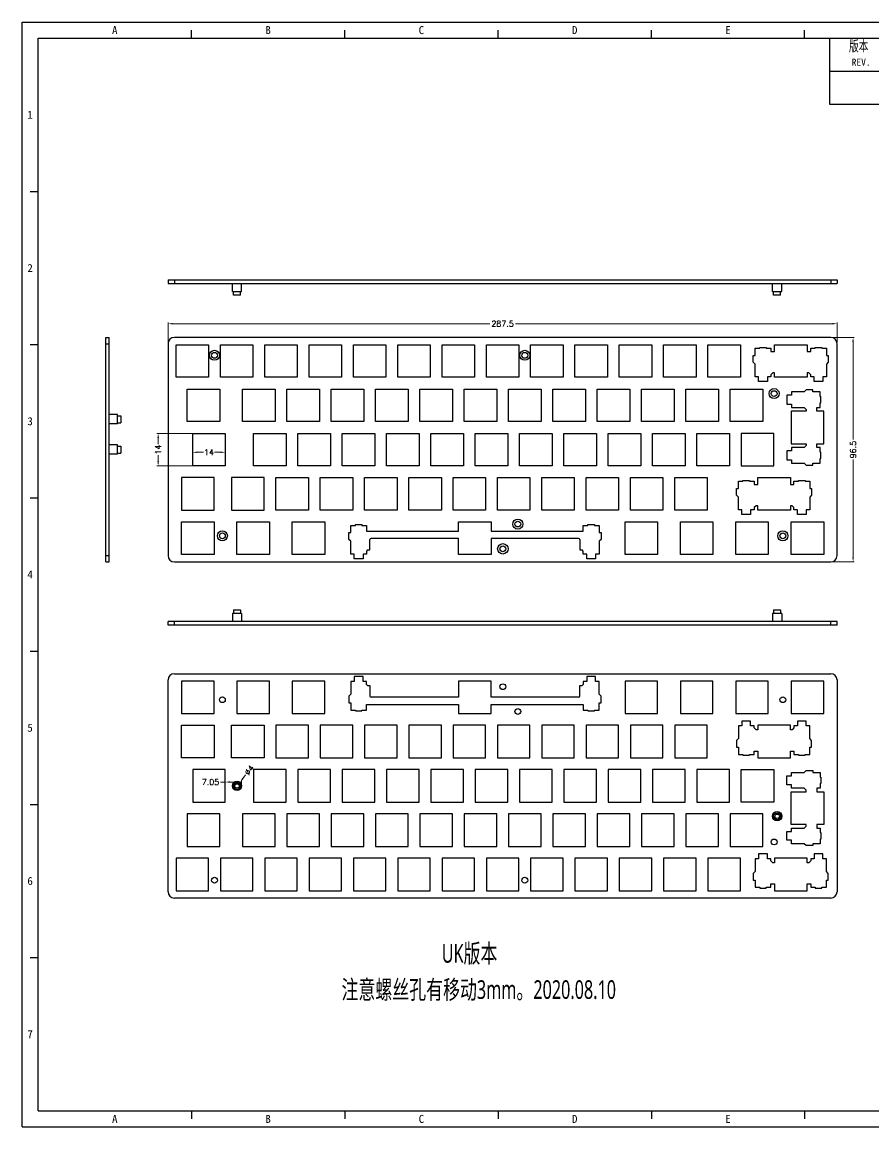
# Model space of a CAD drawing. Header units: millimetres. Extents: x 2161 to 4636, y 409 to 983.
# Drawn here: x 3058 to 3424.1, y 508 to 983 of the extents above; entities that cross this region are included whole.
import ezdxf
from ezdxf.enums import TextEntityAlignment as Align

# ---------------------------------------------------------------- set-up
doc = ezdxf.new("R2010")
doc.units = ezdxf.units.MM
doc.header["$LTSCALE"] = 30.734
doc.header["$PDSIZE"] = 0.1
doc.layers.get('0').update_dxf_attribs({"linetype": 'CONTINUOUS'})
doc.layers.get('Defpoints').update_dxf_attribs({"linetype": 'CONTINUOUS'})
doc.layers.add('BORDER', color=5, linetype='CONTINUOUS')
doc.layers.add('dim', color=82, linetype='CONTINUOUS', lineweight=9)
doc.styles.add('BORDER', font='')
doc.styles.add('ROMANC', font='romanc.shx', dxfattribs={"bigfont": 'gbcbig.shx'})
doc.styles.get("Standard").update_dxf_attribs({"font": 'txt', "width": 0.667})
doc.styles.get('BORDER').set_extended_font_data('SimSun')
doc.dimstyles.new('YanXiu', dxfattribs={"dimtxt": 2.5, "dimasz": 2.2, "dimexe": 0.66, "dimexo": 0.66, "dimgap": 0.66, "dimtad": 0, "dimdsep": 46, "dimtxsty": 'ROMANC', "dimcen": 0, "dimclrd": 256, "dimclre": 131, "dimclrt": 42, "dimazin": 2, "dimtfac": 1, "dimtofl": 0, "dimtmove": 0, "dimatfit": 3, "dimfxl": 0, "dimlwd": 5, "dimlwe": 5, "dimarcsym": 0})

# ---------------------------------------------------------------- blocks, each defined once
blk = doc.blocks.new('IF2新图框')
at = {"color": 253}
for p, q in [((-325.64, 468.15), (-325.64, 439.73)), ((-325.64, 453.91), (-6.88, 453.91)), ((-325.64, 439.73), (-6.88, 439.73))]:
    blk.add_line(p, q, dxfattribs=at)
at = {"layer": 'BORDER', "color": 0, "linetype": 'Continuous'}
for p, q in [((-672.69, 0), (-672.69, 475.03)), ((-672.69, 475.03), (0, 475.03)), ((-599.91, 468.15), (-599.91, 471.59)), ((-534.02, 468.15), (-534.02, 471.59)), ((-468.13, 468.15), (-468.13, 471.59)), ((-402.24, 468.15), (-402.24, 471.59)), ((-336.34, 468.15), (-336.34, 471.59)), ((-665.81, 6.88), (-665.81, 468.15)), ((-665.81, 468.15), (-6.88, 468.15)), ((-669.25, 402.26), (-665.81, 402.26)), ((-669.25, 336.37), (-665.81, 336.37)), ((-669.25, 270.47), (-665.81, 270.47)), ((-669.25, 204.58), (-665.81, 204.58)), ((-669.25, 138.69), (-665.81, 138.69)), ((-669.25, 72.8), (-665.81, 72.8)), ((-665.81, 6.88), (-6.88, 6.88)), ((-599.91, 6.88), (-599.91, 3.44)), ((-534.02, 6.88), (-534.02, 3.44)), ((-468.13, 6.88), (-468.13, 3.44)), ((-402.24, 6.88), (-402.24, 3.44)), ((-336.34, 6.88), (-336.34, 3.44)), ((-672.69, 0), (0, 0))]:
    blk.add_line(p, q, dxfattribs=at)
at = {"color": 0, "linetype": 'Continuous'}
blk.add_text('REV.', height=2.988, dxfattribs=at).set_placement((-316.13, 456.32))
at = {"color": 141, "insert": (-317.28, 467.05), "char_height": 4.5821, "width": 80.2112, "attachment_point": 1}
blk.add_mtext('{\\fSimSun|b0|i0|c134|p54;版本}', dxfattribs=at)
at = {"layer": 'BORDER', "color": 0, "style": 'BORDER'}
for s, p in [('A', (-632.86, 471.59)), ('B', (-566.97, 471.59)), ('C', (-501.08, 471.59)), ('D', (-435.18, 471.59)), ('E', (-369.29, 471.59)), ('1', (-669.25, 435.2)), ('2', (-669.25, 369.31)), ('3', (-669.25, 303.42)), ('4', (-669.25, 237.53)), ('5', (-669.25, 171.63)), ('6', (-669.25, 105.74)), ('7', (-669.25, 39.85)), ('A', (-632.86, 3.44)), ('B', (-566.97, 3.44)), ('C', (-501.08, 3.44)), ('D', (-435.18, 3.44)), ('E', (-369.29, 3.44))]:
    blk.add_text(s, height=3.44, dxfattribs=at).set_placement(p, align=Align.MIDDLE_CENTER)
blk = doc.blocks.new('*D5')
at = {"layer": 'Defpoints', "color": 0, "transparency": 16777216}
for p in [(3408.22, 853.34), (3120.72, 844.76), (3408.22, 844.76)]:
    blk.add_point(p, dxfattribs=at)
at = {"layer": 'dim', "color": 131, "lineweight": 5, "transparency": 16777216}
for p, q in [((3120.72, 845.26), (3120.72, 853.84)), ((3408.22, 845.26), (3408.22, 853.84))]:
    blk.add_line(p, q, dxfattribs=at)
at = {"layer": 'dim', "lineweight": 5, "transparency": 16777216}
for p, q in [((3122.72, 853.34), (3258.97, 853.34)), ((3406.22, 853.34), (3269.97, 853.34))]:
    blk.add_line(p, q, dxfattribs=at)
at = {"layer": 'dim', "transparency": 16777216}
for points in [[(3122.72, 853.67), (3122.72, 853.01), (3120.72, 853.34)], [(3406.22, 853.67), (3406.22, 853.01), (3408.22, 853.34)]]:
    blk.add_solid(points, dxfattribs=at)
at = {"layer": 'dim', "color": 42, "transparency": 16777216, "insert": (3264.47, 853.34), "char_height": 2.5, "attachment_point": 5, "style": 'ROMANC'}
blk.add_mtext('287.5', dxfattribs=at)
blk = doc.blocks.new('*D6')
at = {"layer": 'Defpoints', "color": 0, "transparency": 16777216}
for p in [(3405.52, 847.46), (3405.52, 750.96), (3415.12, 750.96)]:
    blk.add_point(p, dxfattribs=at)
at = {"layer": 'dim', "color": 131, "lineweight": 5, "transparency": 16777216}
for p, q in [((3406.02, 847.46), (3415.62, 847.46)), ((3406.02, 750.96), (3415.62, 750.96))]:
    blk.add_line(p, q, dxfattribs=at)
at = {"layer": 'dim', "lineweight": 5, "transparency": 16777216}
for p, q in [((3415.12, 845.46), (3415.12, 803.52)), ((3415.12, 752.96), (3415.12, 794.9))]:
    blk.add_line(p, q, dxfattribs=at)
at = {"layer": 'dim', "transparency": 16777216}
for points in [[(3414.78, 845.46), (3415.45, 845.46), (3415.12, 847.46)], [(3414.78, 752.96), (3415.45, 752.96), (3415.12, 750.96)]]:
    blk.add_solid(points, dxfattribs=at)
at = {"layer": 'dim', "color": 42, "transparency": 16777216, "insert": (3415.12, 799.21), "char_height": 2.5, "attachment_point": 5, "rotation": 90, "style": 'ROMANC'}
blk.add_mtext('96.5', dxfattribs=at)
blk = doc.blocks.new('*D9')
at = {"layer": 'Defpoints', "color": 0}
for p in [(3131.28, 802.38), (3145.28, 802.38), (3145.28, 798.08)]:
    blk.add_point(p, dxfattribs=at)
at = {"layer": 'dim', "color": 131, "lineweight": 5}
for p, q in [((3131.28, 801.88), (3131.28, 797.58)), ((3145.28, 801.88), (3145.28, 797.58))]:
    blk.add_line(p, q, dxfattribs=at)
at = {"layer": 'dim', "lineweight": 5}
for p, q in [((3133.28, 798.08), (3135.88, 798.08)), ((3143.28, 798.08), (3140.69, 798.08))]:
    blk.add_line(p, q, dxfattribs=at)
at = {"layer": 'dim'}
for points in [[(3133.28, 798.41), (3133.28, 797.75), (3131.28, 798.08)], [(3143.28, 798.41), (3143.28, 797.75), (3145.28, 798.08)]]:
    blk.add_solid(points, dxfattribs=at)
at = {"layer": 'dim', "color": 42, "insert": (3138.28, 798.08), "char_height": 2.5, "attachment_point": 5, "style": 'ROMANC'}
blk.add_mtext('14', dxfattribs=at)
blk = doc.blocks.new('*D10')
at = {"layer": 'Defpoints', "color": 0}
for p in [(3139.21, 806.21), (3116.44, 792.21), (3139.21, 792.21)]:
    blk.add_point(p, dxfattribs=at)
at = {"layer": 'dim', "color": 131, "lineweight": 5}
for p, q in [((3138.71, 806.21), (3115.94, 806.21)), ((3138.71, 792.21), (3115.94, 792.21))]:
    blk.add_line(p, q, dxfattribs=at)
at = {"layer": 'dim', "lineweight": 5}
for p, q in [((3116.44, 804.21), (3116.44, 801.61)), ((3116.44, 794.21), (3116.44, 796.8))]:
    blk.add_line(p, q, dxfattribs=at)
at = {"layer": 'dim'}
for points in [[(3116.11, 804.21), (3116.78, 804.21), (3116.44, 806.21)], [(3116.11, 794.21), (3116.78, 794.21), (3116.44, 792.21)]]:
    blk.add_solid(points, dxfattribs=at)
at = {"layer": 'dim', "color": 42, "insert": (3116.44, 799.21), "char_height": 2.5, "attachment_point": 5, "rotation": 90, "style": 'ROMANC'}
blk.add_mtext('14', dxfattribs=at)
blk = doc.blocks.new('*D11')
at = {"layer": 'Defpoints', "color": 0}
for p in [(3151.57, 656.2), (3149.1, 653.05)]:
    blk.add_point(p, dxfattribs=at)
at = {"layer": 'dim', "lineweight": 5}
blk.add_line((3154.04, 659.34), (3152.8, 657.77), dxfattribs=at)
at = {"layer": 'dim'}
blk.add_solid([(3152.54, 657.97), (3153.07, 657.56), (3151.57, 656.2)], dxfattribs=at)
at = {"layer": 'dim', "color": 42, "insert": (3155.63, 661.37), "char_height": 2.5, "attachment_point": 5, "rotation": 51.8592, "style": 'ROMANC'}
blk.add_mtext('∅4', dxfattribs=at)
blk = doc.blocks.new('*D12')
at = {"layer": 'Defpoints', "color": 0}
for p in [(3145.28, 656.27), (3145.28, 654.02), (3152.33, 654.62)]:
    blk.add_point(p, dxfattribs=at)
at = {"layer": 'dim', "lineweight": 5}
for p, q in [((3145.28, 656.27), (3143.28, 656.27)), ((3150.33, 656.27), (3147.28, 656.27))]:
    blk.add_line(p, q, dxfattribs=at)
at = {"layer": 'dim', "color": 131, "lineweight": 5}
for p, q in [((3145.28, 654.52), (3145.28, 656.77)), ((3152.33, 655.12), (3152.33, 656.77))]:
    blk.add_line(p, q, dxfattribs=at)
at = {"layer": 'dim'}
for points in [[(3147.28, 656.6), (3147.28, 655.94), (3145.28, 656.27)], [(3150.33, 656.6), (3150.33, 655.94), (3152.33, 656.27)]]:
    blk.add_solid(points, dxfattribs=at)
at = {"layer": 'dim', "color": 42, "insert": (3138.97, 656.27), "char_height": 2.5, "attachment_point": 5, "style": 'ROMANC'}
blk.add_mtext('7.05', dxfattribs=at)

msp = doc.modelspace()

# ---------------------------------------------------------------- linework, layer by layer
at = {"color": 7, "linetype": 'Continuous'}
for p, q in [((3120.718, 872.152), (3120.718, 870.652)), ((3120.718, 872.152), (3408.218, 872.152)), ((3120.718, 870.652), (3408.218, 870.652)), ((3123.418, 872.152), (3123.418, 870.652)), ((3148.333, 867.152), (3148.333, 870.652)), ((3152.333, 867.152), (3152.333, 870.652)), ((3380.483, 867.152), (3380.483, 870.652)), ((3384.483, 867.152), (3384.483, 870.652)), ((3405.518, 872.152), (3405.518, 870.652)), ((3408.218, 872.152), (3408.218, 870.652)), ((3148.333, 867.152), (3152.333, 867.152)), ((3148.833, 865.652), (3148.833, 867.152)), ((3151.833, 865.652), (3148.833, 865.652)), ((3151.833, 865.652), (3151.833, 867.152)), ((3380.483, 867.152), (3384.483, 867.152)), ((3380.983, 865.652), (3380.983, 867.152)), ((3383.983, 865.652), (3380.983, 865.652)), ((3383.983, 865.652), (3383.983, 867.152)), ((3093.897, 750.957), (3093.897, 847.457)), ((3093.897, 847.457), (3095.397, 847.457)), ((3095.397, 750.957), (3095.397, 847.457)), ((3405.518, 847.457), (3123.418, 847.457)), ((3093.897, 844.757), (3095.397, 844.757)), ((3120.718, 844.757), (3120.718, 753.657)), ((3124.143, 830.307), (3124.143, 844.307)), ((3124.143, 844.307), (3138.143, 844.307)), ((3138.143, 844.307), (3138.143, 830.307)), ((3143.193, 830.307), (3143.193, 844.307)), ((3143.193, 844.307), (3157.193, 844.307)), ((3157.193, 844.307), (3157.193, 830.307)), ((3162.243, 830.307), (3162.243, 844.307)), ((3162.243, 844.307), (3176.243, 844.307)), ((3176.243, 844.307), (3176.243, 830.307)), ((3181.293, 830.307), (3181.293, 844.307)), ((3181.293, 844.307), (3195.293, 844.307)), ((3195.293, 844.307), (3195.293, 830.307)), ((3200.343, 830.307), (3200.343, 844.307)), ((3200.343, 844.307), (3214.343, 844.307)), ((3214.343, 844.307), (3214.343, 830.307)), ((3219.393, 830.307), (3219.393, 844.307)), ((3219.393, 844.307), (3233.393, 844.307)), ((3233.393, 844.307), (3233.393, 830.307)), ((3238.443, 830.307), (3238.443, 844.307)), ((3238.443, 844.307), (3252.443, 844.307)), ((3252.443, 844.307), (3252.443, 830.307)), ((3257.493, 830.307), (3257.493, 844.307)), ((3257.493, 844.307), (3271.493, 844.307)), ((3271.493, 844.307), (3271.493, 830.307)), ((3276.543, 830.307), (3276.543, 844.307)), ((3276.543, 844.307), (3290.543, 844.307)), ((3290.543, 844.307), (3290.543, 830.307)), ((3295.593, 830.307), (3295.593, 844.307)), ((3295.593, 844.307), (3309.593, 844.307)), ((3309.593, 844.307), (3309.593, 830.307)), ((3314.643, 830.307), (3314.643, 844.307)), ((3314.643, 844.307), (3328.643, 844.307)), ((3328.643, 844.307), (3328.643, 830.307)), ((3333.693, 844.307), (3347.693, 844.307)), ((3333.693, 830.307), (3333.693, 844.307)), ((3347.693, 844.307), (3347.693, 830.307)), ((3352.743, 844.307), (3366.743, 844.307)), ((3352.743, 830.307), (3352.743, 844.307)), ((3366.743, 844.307), (3366.743, 830.307)), ((3372.998, 842.807), (3374.973, 842.807)), ((3372.998, 839.707), (3372.998, 842.807)), ((3377.773, 842.807), (3379.748, 842.807)), ((3379.748, 842.807), (3379.748, 841.357)), ((3379.748, 841.357), (3381.323, 841.357)), ((3381.323, 844.307), (3395.323, 844.307)), ((3381.323, 841.357), (3381.323, 844.307)), ((3395.323, 844.307), (3395.323, 841.357)), ((3395.323, 841.357), (3396.898, 841.357)), ((3396.898, 842.807), (3398.873, 842.807)), ((3396.898, 841.357), (3396.898, 842.807)), ((3401.673, 842.807), (3403.648, 842.807)), ((3403.648, 842.807), (3403.648, 839.707)), ((3408.218, 753.657), (3408.218, 844.757)), ((3372.173, 839.707), (3372.998, 839.707)), ((3372.173, 836.807), (3372.173, 839.707)), ((3372.998, 835.982), (3372.173, 836.807)), ((3403.648, 839.707), (3404.473, 839.707)), ((3404.473, 836.807), (3403.648, 835.982)), ((3404.473, 839.707), (3404.473, 836.807)), ((3372.998, 830.507), (3372.998, 835.982)), ((3380.573, 832.257), (3379.748, 831.432)), ((3379.748, 831.432), (3379.748, 830.507)), ((3381.323, 832.257), (3380.573, 832.257)), ((3381.323, 830.307), (3381.323, 832.257)), ((3396.073, 832.257), (3395.323, 832.257)), ((3395.323, 832.257), (3395.323, 830.307)), ((3396.898, 831.432), (3396.073, 832.257)), ((3396.898, 830.507), (3396.898, 831.432)), ((3403.648, 835.982), (3403.648, 830.507)), ((3138.143, 830.307), (3124.143, 830.307)), ((3157.193, 830.307), (3143.193, 830.307)), ((3176.243, 830.307), (3162.243, 830.307)), ((3195.293, 830.307), (3181.293, 830.307)), ((3214.343, 830.307), (3200.343, 830.307)), ((3233.393, 830.307), (3219.393, 830.307)), ((3252.443, 830.307), (3238.443, 830.307)), ((3271.493, 830.307), (3257.493, 830.307)), ((3290.543, 830.307), (3276.543, 830.307)), ((3309.593, 830.307), (3295.593, 830.307)), ((3328.643, 830.307), (3314.643, 830.307)), ((3347.693, 830.307), (3333.693, 830.307)), ((3366.743, 830.307), (3352.743, 830.307)), ((3374.473, 830.507), (3372.998, 830.507)), ((3374.473, 828.457), (3374.473, 830.507)), ((3378.273, 828.457), (3374.473, 828.457)), ((3379.748, 830.507), (3378.273, 830.507)), ((3378.273, 830.507), (3378.273, 828.457)), ((3395.323, 830.307), (3381.323, 830.307)), ((3398.373, 830.507), (3396.898, 830.507)), ((3398.373, 828.457), (3398.373, 830.507)), ((3402.173, 828.457), (3398.373, 828.457)), ((3403.648, 830.507), (3402.173, 830.507)), ((3402.173, 830.507), (3402.173, 828.457)), ((3128.893, 811.257), (3128.893, 825.257)), ((3128.893, 825.257), (3142.893, 825.257)), ((3142.893, 825.257), (3142.893, 811.257)), ((3152.723, 811.257), (3152.723, 825.257)), ((3152.723, 825.257), (3166.723, 825.257)), ((3166.723, 825.257), (3166.723, 811.257)), ((3171.773, 811.257), (3171.773, 825.257)), ((3171.773, 825.257), (3185.773, 825.257)), ((3185.773, 825.257), (3185.773, 811.257)), ((3190.823, 811.257), (3190.823, 825.257)), ((3190.823, 825.257), (3204.823, 825.257)), ((3204.823, 825.257), (3204.823, 811.257)), ((3209.873, 811.257), (3209.873, 825.257)), ((3209.873, 825.257), (3223.873, 825.257)), ((3223.873, 825.257), (3223.873, 811.257)), ((3228.923, 811.257), (3228.923, 825.257)), ((3228.923, 825.257), (3242.923, 825.257)), ((3242.923, 825.257), (3242.923, 811.257)), ((3247.973, 811.257), (3247.973, 825.257)), ((3247.973, 825.257), (3261.973, 825.257)), ((3261.973, 825.257), (3261.973, 811.257)), ((3267.023, 811.257), (3267.023, 825.257)), ((3267.023, 825.257), (3281.023, 825.257)), ((3281.023, 825.257), (3281.023, 811.257)), ((3286.073, 811.257), (3286.073, 825.257)), ((3286.073, 825.257), (3300.073, 825.257)), ((3300.073, 825.257), (3300.073, 811.257)), ((3305.123, 825.257), (3319.123, 825.257)), ((3305.123, 811.257), (3305.123, 825.257)), ((3319.123, 825.257), (3319.123, 811.257)), ((3324.173, 825.257), (3338.173, 825.257)), ((3324.173, 811.257), (3324.173, 825.257)), ((3338.173, 825.257), (3338.173, 811.257)), ((3343.223, 825.257), (3357.223, 825.257)), ((3343.223, 811.257), (3343.223, 825.257)), ((3357.223, 825.257), (3357.223, 811.257)), ((3362.273, 825.257), (3376.273, 825.257)), ((3362.273, 811.257), (3362.273, 825.257)), ((3376.273, 825.257), (3376.273, 811.257)), ((3388.682, 822.584), (3386.632, 822.584)), ((3386.632, 822.584), (3386.632, 818.784)), ((3394.157, 824.059), (3388.682, 824.059)), ((3388.682, 824.059), (3388.682, 822.584)), ((3394.982, 824.884), (3394.157, 824.059)), ((3397.882, 824.884), (3394.982, 824.884)), ((3397.882, 824.059), (3397.882, 824.884)), ((3400.982, 824.059), (3397.882, 824.059)), ((3400.982, 822.084), (3400.982, 824.059)), ((3386.632, 818.784), (3388.682, 818.784)), ((3388.682, 818.784), (3388.682, 817.309)), ((3388.682, 817.309), (3394.157, 817.309)), ((3394.157, 817.309), (3394.982, 816.484)), ((3399.532, 817.309), (3400.982, 817.309)), ((3399.532, 815.734), (3399.532, 817.309)), ((3400.982, 817.309), (3400.982, 819.284)), ((3098.897, 814.257), (3095.397, 814.257)), ((3098.897, 810.257), (3098.897, 814.256)), ((3098.897, 813.757), (3100.397, 813.757)), ((3100.397, 813.757), (3100.397, 810.757)), ((3394.982, 815.734), (3388.482, 815.734)), ((3388.482, 815.734), (3388.482, 801.734)), ((3394.982, 816.484), (3394.982, 815.734)), ((3402.482, 815.734), (3399.532, 815.734)), ((3402.482, 801.734), (3402.482, 815.734)), ((3098.897, 810.257), (3095.397, 810.257)), ((3098.897, 810.757), (3100.397, 810.757)), ((3142.893, 811.257), (3128.893, 811.257)), ((3166.723, 811.257), (3152.723, 811.257)), ((3185.773, 811.257), (3171.773, 811.257)), ((3204.823, 811.257), (3190.823, 811.257)), ((3223.873, 811.257), (3209.873, 811.257)), ((3242.923, 811.257), (3228.923, 811.257)), ((3261.973, 811.257), (3247.973, 811.257)), ((3281.023, 811.257), (3267.023, 811.257)), ((3300.073, 811.257), (3286.073, 811.257)), ((3319.123, 811.257), (3305.123, 811.257)), ((3338.173, 811.257), (3324.173, 811.257)), ((3357.223, 811.257), (3343.223, 811.257)), ((3376.273, 811.257), (3362.273, 811.257)), ((3131.283, 792.207), (3131.283, 806.207)), ((3131.283, 806.207), (3145.283, 806.207)), ((3145.283, 806.207), (3145.283, 792.207)), ((3157.473, 792.207), (3157.473, 806.207)), ((3157.473, 806.207), (3171.473, 806.207)), ((3171.473, 806.207), (3171.473, 792.207)), ((3176.523, 792.207), (3176.523, 806.207)), ((3176.523, 806.207), (3190.523, 806.207)), ((3190.523, 806.207), (3190.523, 792.207)), ((3195.573, 792.207), (3195.573, 806.207)), ((3195.573, 806.207), (3209.573, 806.207)), ((3209.573, 806.207), (3209.573, 792.207)), ((3214.623, 792.207), (3214.623, 806.207)), ((3214.623, 806.207), (3228.623, 806.207)), ((3228.623, 806.207), (3228.623, 792.207)), ((3233.673, 792.207), (3233.673, 806.207)), ((3233.673, 806.207), (3247.673, 806.207)), ((3247.673, 806.207), (3247.673, 792.207)), ((3252.723, 792.207), (3252.723, 806.207)), ((3252.723, 806.207), (3266.723, 806.207)), ((3266.723, 806.207), (3266.723, 792.207)), ((3271.773, 792.207), (3271.773, 806.207)), ((3271.773, 806.207), (3285.773, 806.207)), ((3285.773, 806.207), (3285.773, 792.207)), ((3290.823, 806.207), (3304.823, 806.207)), ((3290.823, 792.207), (3290.823, 806.207)), ((3304.823, 806.207), (3304.823, 792.207)), ((3309.873, 806.207), (3323.873, 806.207)), ((3309.873, 792.207), (3309.873, 806.207)), ((3323.873, 806.207), (3323.873, 792.207)), ((3328.923, 806.207), (3342.923, 806.207)), ((3328.923, 792.207), (3328.923, 806.207)), ((3342.923, 806.207), (3342.923, 792.207)), ((3347.973, 806.207), (3361.973, 806.207)), ((3347.973, 792.207), (3347.973, 806.207)), ((3361.973, 806.207), (3361.973, 792.207)), ((3381.023, 806.207), (3367.023, 806.207)), ((3367.023, 806.207), (3367.023, 792.207)), ((3381.023, 792.207), (3381.023, 806.207)), ((3098.897, 801.207), (3095.397, 801.207)), ((3098.897, 797.207), (3098.897, 801.206)), ((3098.897, 800.707), (3100.397, 800.707)), ((3100.397, 800.707), (3100.397, 797.707)), ((3388.682, 798.684), (3386.632, 798.684)), ((3386.632, 798.684), (3386.632, 794.884)), ((3388.482, 801.734), (3394.982, 801.734)), ((3394.157, 800.159), (3388.682, 800.159)), ((3388.682, 800.159), (3388.682, 798.684)), ((3394.982, 800.984), (3394.157, 800.159)), ((3394.982, 801.734), (3394.982, 800.984)), ((3399.532, 801.734), (3402.482, 801.734)), ((3399.532, 800.159), (3399.532, 801.734)), ((3400.982, 800.159), (3399.532, 800.159)), ((3400.982, 798.184), (3400.982, 800.159)), ((3098.897, 797.207), (3095.397, 797.207)), ((3098.897, 797.707), (3100.397, 797.707)), ((3386.632, 794.884), (3388.682, 794.884)), ((3388.682, 794.884), (3388.682, 793.409)), ((3388.682, 793.409), (3394.157, 793.409)), ((3394.157, 793.409), (3394.982, 792.584)), ((3397.882, 793.409), (3400.982, 793.409)), ((3397.882, 792.584), (3397.882, 793.409)), ((3400.982, 793.409), (3400.982, 795.384)), ((3145.283, 792.207), (3131.283, 792.207)), ((3171.473, 792.207), (3157.473, 792.207)), ((3190.523, 792.207), (3176.523, 792.207)), ((3209.573, 792.207), (3195.573, 792.207)), ((3228.623, 792.207), (3214.623, 792.207)), ((3247.673, 792.207), (3233.673, 792.207)), ((3266.723, 792.207), (3252.723, 792.207)), ((3285.773, 792.207), (3271.773, 792.207)), ((3304.823, 792.207), (3290.823, 792.207)), ((3323.873, 792.207), (3309.873, 792.207)), ((3342.923, 792.207), (3328.923, 792.207)), ((3361.973, 792.207), (3347.973, 792.207)), ((3367.023, 792.207), (3381.023, 792.207)), ((3394.982, 792.584), (3397.882, 792.584)), ((3126.493, 787.157), (3126.493, 773.157)), ((3140.493, 787.157), (3126.493, 787.157)), ((3140.493, 773.157), (3140.493, 787.157)), ((3147.953, 787.157), (3147.953, 773.157)), ((3161.953, 787.157), (3147.953, 787.157)), ((3161.953, 773.157), (3161.953, 787.157)), ((3167.003, 773.157), (3167.003, 787.157)), ((3167.003, 787.157), (3181.003, 787.157)), ((3181.003, 787.157), (3181.003, 773.157)), ((3186.053, 773.157), (3186.053, 787.157)), ((3186.053, 787.157), (3200.053, 787.157)), ((3200.053, 787.157), (3200.053, 773.157)), ((3205.103, 773.157), (3205.103, 787.157)), ((3205.103, 787.157), (3219.103, 787.157)), ((3219.103, 787.157), (3219.103, 773.157)), ((3224.153, 773.157), (3224.153, 787.157)), ((3224.153, 787.157), (3238.153, 787.157)), ((3238.153, 787.157), (3238.153, 773.157)), ((3243.203, 773.157), (3243.203, 787.157)), ((3243.203, 787.157), (3257.203, 787.157)), ((3257.203, 787.157), (3257.203, 773.157)), ((3262.253, 787.157), (3276.253, 787.157)), ((3262.253, 773.157), (3262.253, 787.157)), ((3276.253, 787.157), (3276.253, 773.157)), ((3281.303, 787.157), (3295.303, 787.157)), ((3281.303, 773.157), (3281.303, 787.157)), ((3295.303, 787.157), (3295.303, 773.157)), ((3300.353, 787.157), (3314.353, 787.157)), ((3300.353, 773.157), (3300.353, 787.157)), ((3314.353, 787.157), (3314.353, 773.157)), ((3319.403, 787.157), (3333.403, 787.157)), ((3319.403, 773.157), (3319.403, 787.157)), ((3333.403, 787.157), (3333.403, 773.157)), ((3338.453, 787.157), (3352.453, 787.157)), ((3338.453, 773.157), (3338.453, 787.157)), ((3352.453, 787.157), (3352.453, 773.157)), ((3365.828, 785.657), (3367.803, 785.657)), ((3365.828, 782.557), (3365.828, 785.657)), ((3370.603, 785.657), (3372.578, 785.657)), ((3372.578, 785.657), (3372.578, 784.207)), ((3372.578, 784.207), (3374.153, 784.207)), ((3374.153, 787.157), (3388.153, 787.157)), ((3374.153, 784.207), (3374.153, 787.157)), ((3388.153, 787.157), (3388.153, 784.207)), ((3388.153, 784.207), (3389.728, 784.207)), ((3389.728, 785.657), (3391.703, 785.657)), ((3389.728, 784.207), (3389.728, 785.657)), ((3394.503, 785.657), (3396.478, 785.657)), ((3396.478, 785.657), (3396.478, 782.557)), ((3365.003, 782.557), (3365.828, 782.557)), ((3365.003, 779.657), (3365.003, 782.557)), ((3365.828, 778.832), (3365.003, 779.657)), ((3396.478, 782.557), (3397.303, 782.557)), ((3397.303, 779.657), (3396.478, 778.832)), ((3397.303, 782.557), (3397.303, 779.657)), ((3365.828, 773.357), (3365.828, 778.832)), ((3373.403, 775.107), (3372.578, 774.282)), ((3374.153, 775.107), (3373.403, 775.107)), ((3374.153, 773.157), (3374.153, 775.107)), ((3388.903, 775.107), (3388.153, 775.107)), ((3388.153, 775.107), (3388.153, 773.157)), ((3389.728, 774.282), (3388.903, 775.107)), ((3396.478, 778.832), (3396.478, 773.357)), ((3126.493, 773.157), (3140.493, 773.157)), ((3147.953, 773.157), (3161.953, 773.157)), ((3181.003, 773.157), (3167.003, 773.157)), ((3200.053, 773.157), (3186.053, 773.157)), ((3219.103, 773.157), (3205.103, 773.157)), ((3238.153, 773.157), (3224.153, 773.157)), ((3257.203, 773.157), (3243.203, 773.157)), ((3276.253, 773.157), (3262.253, 773.157)), ((3295.303, 773.157), (3281.303, 773.157)), ((3314.353, 773.157), (3300.353, 773.157)), ((3333.403, 773.157), (3319.403, 773.157)), ((3352.453, 773.157), (3338.453, 773.157)), ((3367.303, 773.357), (3365.828, 773.357)), ((3367.303, 771.307), (3367.303, 773.357)), ((3371.103, 771.307), (3367.303, 771.307)), ((3372.578, 773.357), (3371.103, 773.357)), ((3371.103, 773.357), (3371.103, 771.307)), ((3372.578, 774.282), (3372.578, 773.357)), ((3388.153, 773.157), (3374.153, 773.157)), ((3389.728, 773.357), (3389.728, 774.282)), ((3391.203, 773.357), (3389.728, 773.357)), ((3391.203, 771.307), (3391.203, 773.357)), ((3395.003, 771.307), (3391.203, 771.307)), ((3396.478, 773.357), (3395.003, 773.357)), ((3395.003, 773.357), (3395.003, 771.307)), ((3126.493, 754.107), (3126.493, 768.107)), ((3126.493, 768.107), (3140.493, 768.107)), ((3140.493, 768.107), (3140.493, 754.107)), ((3150.293, 754.107), (3150.293, 768.107)), ((3150.293, 768.107), (3164.293, 768.107)), ((3164.293, 768.107), (3164.293, 754.107)), ((3174.093, 754.107), (3174.093, 768.107)), ((3174.093, 768.107), (3188.093, 768.107)), ((3188.093, 768.107), (3188.093, 754.107)), ((3199.228, 763.507), (3199.228, 766.657)), ((3199.228, 766.657), (3201.203, 766.657)), ((3204.003, 766.657), (3205.978, 766.657)), ((3205.978, 766.657), (3205.978, 764.157)), ((3245.593, 768.107), (3259.593, 768.107)), ((3245.593, 764.157), (3245.593, 768.107)), ((3259.593, 768.107), (3259.593, 764.157)), ((3299.158, 766.657), (3301.183, 766.657)), ((3299.158, 764.157), (3299.158, 766.657)), ((3303.983, 766.657), (3306.008, 766.657)), ((3306.008, 766.657), (3306.008, 763.507)), ((3317.093, 768.107), (3331.093, 768.107)), ((3317.093, 754.107), (3317.093, 768.107)), ((3331.093, 768.107), (3331.093, 754.107)), ((3340.893, 768.107), (3354.893, 768.107)), ((3340.893, 754.107), (3340.893, 768.107)), ((3354.893, 768.107), (3354.893, 754.107)), ((3364.693, 768.107), (3378.693, 768.107)), ((3364.693, 754.107), (3364.693, 768.107)), ((3378.693, 768.107), (3378.693, 754.107)), ((3388.493, 768.107), (3402.493, 768.107)), ((3388.493, 754.107), (3388.493, 768.107)), ((3402.493, 768.107), (3402.493, 754.107)), ((3198.403, 760.607), (3198.403, 763.507)), ((3198.403, 763.507), (3199.228, 763.507)), ((3199.228, 759.782), (3198.403, 760.607)), ((3205.978, 764.157), (3245.593, 764.157)), ((3207.478, 756.057), (3207.478, 760.557)), ((3245.593, 761.057), (3207.978, 761.057)), ((3245.593, 754.107), (3245.593, 761.057)), ((3259.593, 764.157), (3299.158, 764.157)), ((3297.158, 761.057), (3259.593, 761.057)), ((3259.593, 761.057), (3259.593, 754.107)), ((3297.658, 760.557), (3297.658, 756.057)), ((3306.008, 763.507), (3306.833, 763.507)), ((3306.833, 760.607), (3306.008, 759.782)), ((3306.833, 763.507), (3306.833, 760.607)), ((3199.228, 754.257), (3199.228, 759.782)), ((3206.478, 756.057), (3205.978, 755.557)), ((3205.978, 755.557), (3205.978, 754.257)), ((3206.478, 756.057), (3207.478, 756.057)), ((3297.658, 756.057), (3298.658, 756.057)), ((3299.158, 755.557), (3298.658, 756.057)), ((3299.158, 754.257), (3299.158, 755.557)), ((3306.008, 759.782), (3306.008, 754.257)), ((3093.897, 753.657), (3095.397, 753.657)), ((3093.897, 750.957), (3095.397, 750.957)), ((3123.418, 750.957), (3405.518, 750.957)), ((3140.493, 754.107), (3126.493, 754.107)), ((3164.293, 754.107), (3150.293, 754.107)), ((3188.093, 754.107), (3174.093, 754.107)), ((3200.703, 754.257), (3199.228, 754.257)), ((3200.703, 752.207), (3200.703, 754.257)), ((3204.503, 752.207), (3200.703, 752.207)), ((3204.503, 754.257), (3204.503, 752.207)), ((3205.978, 754.257), (3204.503, 754.257)), ((3259.593, 754.107), (3245.593, 754.107)), ((3300.683, 754.257), (3299.158, 754.257)), ((3300.683, 752.207), (3300.683, 754.257)), ((3304.483, 752.207), (3300.683, 752.207)), ((3306.008, 754.257), (3304.483, 754.257)), ((3304.483, 754.257), (3304.483, 752.207)), ((3331.093, 754.107), (3317.093, 754.107)), ((3354.893, 754.107), (3340.893, 754.107)), ((3378.693, 754.107), (3364.693, 754.107)), ((3402.493, 754.107), (3388.493, 754.107)), ((3148.333, 728.769), (3148.333, 725.269)), ((3152.333, 728.769), (3148.333, 728.769)), ((3148.833, 730.269), (3148.833, 728.769)), ((3148.833, 730.269), (3151.833, 730.269)), ((3151.833, 730.269), (3151.833, 728.769)), ((3152.333, 728.769), (3152.333, 725.269)), ((3384.483, 728.769), (3380.483, 728.769)), ((3380.483, 728.769), (3380.483, 725.269)), ((3380.983, 730.269), (3383.983, 730.269)), ((3380.983, 730.269), (3380.983, 728.769)), ((3383.983, 730.269), (3383.983, 728.769)), ((3384.483, 728.769), (3384.483, 725.269)), ((3120.718, 723.769), (3120.718, 725.269)), ((3408.218, 725.269), (3120.718, 725.269)), ((3408.218, 723.769), (3120.718, 723.769)), ((3123.418, 723.769), (3123.418, 725.269)), ((3405.518, 723.769), (3405.518, 725.269)), ((3408.218, 723.769), (3408.218, 725.269)), ((3120.718, 609.073), (3120.718, 700.173)), ((3123.418, 702.873), (3405.518, 702.873)), ((3126.493, 699.723), (3126.493, 685.723)), ((3140.493, 699.723), (3126.493, 699.723)), ((3140.493, 685.723), (3140.493, 699.723)), ((3150.293, 699.723), (3150.293, 685.723)), ((3164.293, 699.723), (3150.293, 699.723)), ((3164.293, 685.723), (3164.293, 699.723)), ((3174.093, 699.723), (3174.093, 685.723)), ((3188.093, 699.723), (3174.093, 699.723)), ((3188.093, 685.723), (3188.093, 699.723)), ((3199.228, 699.573), (3199.228, 694.048)), ((3200.703, 699.573), (3199.228, 699.573)), ((3200.703, 701.623), (3200.703, 699.573)), ((3204.503, 701.623), (3200.703, 701.623)), ((3204.503, 699.573), (3204.503, 701.623)), ((3205.978, 699.573), (3204.503, 699.573)), ((3205.978, 698.273), (3205.978, 699.573)), ((3259.593, 699.723), (3245.593, 699.723)), ((3245.593, 699.723), (3245.593, 692.773)), ((3259.593, 692.773), (3259.593, 699.723)), ((3299.158, 699.573), (3299.158, 698.273)), ((3300.683, 699.573), (3299.158, 699.573)), ((3300.683, 701.623), (3300.683, 699.573)), ((3304.483, 701.623), (3300.683, 701.623)), ((3304.483, 699.573), (3304.483, 701.623)), ((3306.008, 699.573), (3304.483, 699.573)), ((3306.008, 694.048), (3306.008, 699.573)), ((3331.093, 699.723), (3317.093, 699.723)), ((3317.093, 699.723), (3317.093, 685.723)), ((3331.093, 685.723), (3331.093, 699.723)), ((3354.893, 699.723), (3340.893, 699.723)), ((3340.893, 699.723), (3340.893, 685.723)), ((3354.893, 685.723), (3354.893, 699.723)), ((3378.693, 699.723), (3364.693, 699.723)), ((3364.693, 699.723), (3364.693, 685.723)), ((3378.693, 685.723), (3378.693, 699.723)), ((3402.493, 699.723), (3388.493, 699.723)), ((3388.493, 699.723), (3388.493, 685.723)), ((3402.493, 685.723), (3402.493, 699.723)), ((3408.218, 700.173), (3408.218, 609.073)), ((3199.228, 694.048), (3198.403, 693.223)), ((3206.478, 697.773), (3205.978, 698.273)), ((3206.478, 697.773), (3207.478, 697.773)), ((3207.478, 697.773), (3207.478, 693.273)), ((3297.658, 697.773), (3298.658, 697.773)), ((3297.658, 693.273), (3297.658, 697.773)), ((3299.158, 698.273), (3298.658, 697.773)), ((3306.833, 693.223), (3306.008, 694.048)), ((3198.403, 693.223), (3198.403, 690.323)), ((3198.403, 690.323), (3199.228, 690.323)), ((3199.228, 690.323), (3199.228, 687.173)), ((3205.978, 687.173), (3205.978, 689.673)), ((3205.978, 689.673), (3245.593, 689.673)), ((3245.593, 692.773), (3207.978, 692.773)), ((3245.593, 689.673), (3245.593, 685.723)), ((3297.158, 692.773), (3259.593, 692.773)), ((3259.593, 685.723), (3259.593, 689.673)), ((3259.593, 689.673), (3299.158, 689.673)), ((3299.158, 689.673), (3299.158, 687.173)), ((3306.008, 687.173), (3306.008, 690.323)), ((3306.008, 690.323), (3306.833, 690.323)), ((3306.833, 690.323), (3306.833, 693.223)), ((3126.493, 685.723), (3140.493, 685.723)), ((3150.293, 685.723), (3164.293, 685.723)), ((3174.093, 685.723), (3188.093, 685.723)), ((3199.228, 687.173), (3201.203, 687.173)), ((3204.003, 687.173), (3205.978, 687.173)), ((3245.593, 685.723), (3259.593, 685.723)), ((3299.158, 687.173), (3301.183, 687.173)), ((3303.983, 687.173), (3306.008, 687.173)), ((3317.093, 685.723), (3331.093, 685.723)), ((3340.893, 685.723), (3354.893, 685.723)), ((3364.693, 685.723), (3378.693, 685.723)), ((3388.493, 685.723), (3402.493, 685.723)), ((3126.493, 666.673), (3126.493, 680.673)), ((3126.493, 680.673), (3140.493, 680.673)), ((3140.493, 680.673), (3140.493, 666.673)), ((3147.953, 666.673), (3147.953, 680.673)), ((3147.953, 680.673), (3161.953, 680.673)), ((3161.953, 680.673), (3161.953, 666.673)), ((3167.003, 680.673), (3167.003, 666.673)), ((3181.003, 680.673), (3167.003, 680.673)), ((3181.003, 666.673), (3181.003, 680.673)), ((3186.053, 680.673), (3186.053, 666.673)), ((3200.053, 680.673), (3186.053, 680.673)), ((3200.053, 666.673), (3200.053, 680.673)), ((3205.103, 680.673), (3205.103, 666.673)), ((3219.103, 680.673), (3205.103, 680.673)), ((3219.103, 666.673), (3219.103, 680.673)), ((3224.153, 680.673), (3224.153, 666.673)), ((3238.153, 680.673), (3224.153, 680.673)), ((3238.153, 666.673), (3238.153, 680.673)), ((3243.203, 680.673), (3243.203, 666.673)), ((3257.203, 680.673), (3243.203, 680.673)), ((3257.203, 666.673), (3257.203, 680.673)), ((3262.253, 680.673), (3262.253, 666.673)), ((3276.253, 680.673), (3262.253, 680.673)), ((3276.253, 666.673), (3276.253, 680.673)), ((3281.303, 680.673), (3281.303, 666.673)), ((3295.303, 680.673), (3281.303, 680.673)), ((3295.303, 666.673), (3295.303, 680.673)), ((3314.353, 680.673), (3300.353, 680.673)), ((3300.353, 680.673), (3300.353, 666.673)), ((3314.353, 666.673), (3314.353, 680.673)), ((3333.403, 680.673), (3319.403, 680.673)), ((3319.403, 680.673), (3319.403, 666.673)), ((3333.403, 666.673), (3333.403, 680.673)), ((3352.453, 680.673), (3338.453, 680.673)), ((3338.453, 680.673), (3338.453, 666.673)), ((3352.453, 666.673), (3352.453, 680.673)), ((3367.303, 680.473), (3365.828, 680.473)), ((3365.828, 680.473), (3365.828, 674.998)), ((3371.103, 682.523), (3367.303, 682.523)), ((3367.303, 682.523), (3367.303, 680.473)), ((3371.103, 680.473), (3371.103, 682.523)), ((3372.578, 680.473), (3371.103, 680.473)), ((3372.578, 679.548), (3372.578, 680.473)), ((3373.403, 678.723), (3372.578, 679.548)), ((3388.153, 680.673), (3374.153, 680.673)), ((3374.153, 680.673), (3374.153, 678.723)), ((3388.153, 678.723), (3388.153, 680.673)), ((3389.728, 679.548), (3388.903, 678.723)), ((3391.203, 680.473), (3389.728, 680.473)), ((3389.728, 680.473), (3389.728, 679.548)), ((3395.003, 682.523), (3391.203, 682.523)), ((3391.203, 682.523), (3391.203, 680.473)), ((3395.003, 680.473), (3395.003, 682.523)), ((3396.478, 680.473), (3395.003, 680.473)), ((3396.478, 674.998), (3396.478, 680.473)), ((3365.828, 674.998), (3365.003, 674.173)), ((3374.153, 678.723), (3373.403, 678.723)), ((3388.903, 678.723), (3388.153, 678.723)), ((3397.303, 674.173), (3396.478, 674.998)), ((3365.003, 674.173), (3365.003, 671.273)), ((3365.003, 671.273), (3365.828, 671.273)), ((3365.828, 671.273), (3365.828, 668.173)), ((3396.478, 671.273), (3397.303, 671.273)), ((3396.478, 668.173), (3396.478, 671.273)), ((3397.303, 671.273), (3397.303, 674.173)), ((3140.493, 666.673), (3126.493, 666.673)), ((3161.953, 666.673), (3147.953, 666.673)), ((3167.003, 666.673), (3181.003, 666.673)), ((3186.053, 666.673), (3200.053, 666.673)), ((3205.103, 666.673), (3219.103, 666.673)), ((3224.153, 666.673), (3238.153, 666.673)), ((3243.203, 666.673), (3257.203, 666.673)), ((3262.253, 666.673), (3276.253, 666.673)), ((3281.303, 666.673), (3295.303, 666.673)), ((3300.353, 666.673), (3314.353, 666.673)), ((3319.403, 666.673), (3333.403, 666.673)), ((3338.453, 666.673), (3352.453, 666.673)), ((3365.828, 668.173), (3367.803, 668.173)), ((3370.603, 668.173), (3372.578, 668.173)), ((3372.578, 669.623), (3374.153, 669.623)), ((3372.578, 668.173), (3372.578, 669.623)), ((3374.153, 669.623), (3374.153, 666.673)), ((3374.153, 666.673), (3388.153, 666.673)), ((3388.153, 669.623), (3389.728, 669.623)), ((3388.153, 666.673), (3388.153, 669.623)), ((3389.728, 669.623), (3389.728, 668.173)), ((3389.728, 668.173), (3391.703, 668.173)), ((3394.503, 668.173), (3396.478, 668.173)), ((3131.283, 661.623), (3131.283, 647.623)), ((3145.283, 661.623), (3131.283, 661.623)), ((3145.283, 647.623), (3145.283, 661.623)), ((3157.473, 661.623), (3157.473, 647.623)), ((3171.473, 661.623), (3157.473, 661.623)), ((3171.473, 647.623), (3171.473, 661.623)), ((3176.523, 661.623), (3176.523, 647.623)), ((3190.523, 661.623), (3176.523, 661.623)), ((3190.523, 647.623), (3190.523, 661.623)), ((3195.573, 661.623), (3195.573, 647.623)), ((3209.573, 661.623), (3195.573, 661.623)), ((3209.573, 647.623), (3209.573, 661.623)), ((3214.623, 661.623), (3214.623, 647.623)), ((3228.623, 661.623), (3214.623, 661.623)), ((3228.623, 647.623), (3228.623, 661.623)), ((3233.673, 661.623), (3233.673, 647.623)), ((3247.673, 661.623), (3233.673, 661.623)), ((3247.673, 647.623), (3247.673, 661.623)), ((3252.723, 661.623), (3252.723, 647.623)), ((3266.723, 661.623), (3252.723, 661.623)), ((3266.723, 647.623), (3266.723, 661.623)), ((3271.773, 661.623), (3271.773, 647.623)), ((3285.773, 661.623), (3271.773, 661.623)), ((3285.773, 647.623), (3285.773, 661.623)), ((3304.823, 661.623), (3290.823, 661.623)), ((3290.823, 661.623), (3290.823, 647.623)), ((3304.823, 647.623), (3304.823, 661.623)), ((3323.873, 661.623), (3309.873, 661.623)), ((3309.873, 661.623), (3309.873, 647.623)), ((3323.873, 647.623), (3323.873, 661.623)), ((3342.923, 661.623), (3328.923, 661.623)), ((3328.923, 661.623), (3328.923, 647.623)), ((3342.923, 647.623), (3342.923, 661.623)), ((3361.973, 661.623), (3347.973, 661.623)), ((3347.973, 661.623), (3347.973, 647.623)), ((3361.973, 647.623), (3361.973, 661.623)), ((3367.023, 661.623), (3381.023, 661.623)), ((3367.023, 647.623), (3367.023, 661.623)), ((3381.023, 661.623), (3381.023, 647.623)), ((3388.682, 660.421), (3394.157, 660.421)), ((3388.682, 658.946), (3388.682, 660.421)), ((3394.157, 660.421), (3394.982, 661.246)), ((3394.982, 661.246), (3397.882, 661.246)), ((3397.882, 661.246), (3397.882, 660.421)), ((3397.882, 660.421), (3400.982, 660.421)), ((3400.982, 660.421), (3400.982, 658.446)), ((3386.632, 658.946), (3388.682, 658.946)), ((3386.632, 655.146), (3386.632, 658.946)), ((3400.982, 655.646), (3400.982, 653.671)), ((3388.682, 655.146), (3386.632, 655.146)), ((3388.482, 652.096), (3394.982, 652.096)), ((3388.482, 638.096), (3388.482, 652.096)), ((3388.682, 653.671), (3388.682, 655.146)), ((3394.157, 653.671), (3388.682, 653.671)), ((3394.982, 652.846), (3394.157, 653.671)), ((3394.982, 652.096), (3394.982, 652.846)), ((3400.982, 653.671), (3399.532, 653.671)), ((3399.532, 653.671), (3399.532, 652.096)), ((3399.532, 652.096), (3402.482, 652.096)), ((3402.482, 652.096), (3402.482, 638.096)), ((3131.283, 647.623), (3145.283, 647.623)), ((3157.473, 647.623), (3171.473, 647.623)), ((3176.523, 647.623), (3190.523, 647.623)), ((3195.573, 647.623), (3209.573, 647.623)), ((3214.623, 647.623), (3228.623, 647.623)), ((3233.673, 647.623), (3247.673, 647.623)), ((3252.723, 647.623), (3266.723, 647.623)), ((3271.773, 647.623), (3285.773, 647.623)), ((3290.823, 647.623), (3304.823, 647.623)), ((3309.873, 647.623), (3323.873, 647.623)), ((3328.923, 647.623), (3342.923, 647.623)), ((3347.973, 647.623), (3361.973, 647.623)), ((3381.023, 647.623), (3367.023, 647.623)), ((3128.893, 642.573), (3128.893, 628.573)), ((3142.893, 642.573), (3128.893, 642.573)), ((3142.893, 628.573), (3142.893, 642.573)), ((3152.723, 642.573), (3152.723, 628.573)), ((3166.723, 642.573), (3152.723, 642.573)), ((3166.723, 628.573), (3166.723, 642.573)), ((3171.773, 642.573), (3171.773, 628.573)), ((3185.773, 642.573), (3171.773, 642.573)), ((3185.773, 628.573), (3185.773, 642.573)), ((3190.823, 642.573), (3190.823, 628.573)), ((3204.823, 642.573), (3190.823, 642.573)), ((3204.823, 628.573), (3204.823, 642.573)), ((3209.873, 642.573), (3209.873, 628.573)), ((3223.873, 642.573), (3209.873, 642.573)), ((3223.873, 628.573), (3223.873, 642.573)), ((3228.923, 642.573), (3228.923, 628.573)), ((3242.923, 642.573), (3228.923, 642.573)), ((3242.923, 628.573), (3242.923, 642.573)), ((3247.973, 642.573), (3247.973, 628.573)), ((3261.973, 642.573), (3247.973, 642.573)), ((3261.973, 628.573), (3261.973, 642.573)), ((3281.023, 642.573), (3267.023, 642.573)), ((3267.023, 642.573), (3267.023, 628.573)), ((3281.023, 628.573), (3281.023, 642.573)), ((3300.073, 642.573), (3286.073, 642.573)), ((3286.073, 642.573), (3286.073, 628.573)), ((3300.073, 628.573), (3300.073, 642.573)), ((3319.123, 642.573), (3305.123, 642.573)), ((3305.123, 642.573), (3305.123, 628.573)), ((3319.123, 628.573), (3319.123, 642.573)), ((3338.173, 642.573), (3324.173, 642.573)), ((3324.173, 642.573), (3324.173, 628.573)), ((3338.173, 628.573), (3338.173, 642.573)), ((3357.223, 642.573), (3343.223, 642.573)), ((3343.223, 642.573), (3343.223, 628.573)), ((3357.223, 628.573), (3357.223, 642.573)), ((3376.273, 642.573), (3362.273, 642.573)), ((3362.273, 642.573), (3362.273, 628.573)), ((3376.273, 628.573), (3376.273, 642.573)), ((3394.982, 638.096), (3388.482, 638.096)), ((3394.157, 636.521), (3394.982, 637.346)), ((3394.982, 637.346), (3394.982, 638.096)), ((3402.482, 638.096), (3399.532, 638.096)), ((3399.532, 638.096), (3399.532, 636.521)), ((3386.632, 635.046), (3388.682, 635.046)), ((3386.632, 631.246), (3386.632, 635.046)), ((3388.682, 636.521), (3394.157, 636.521)), ((3388.682, 635.046), (3388.682, 636.521)), ((3399.532, 636.521), (3400.982, 636.521)), ((3400.982, 636.521), (3400.982, 634.546)), ((3128.893, 628.573), (3142.893, 628.573)), ((3152.723, 628.573), (3166.723, 628.573)), ((3171.773, 628.573), (3185.773, 628.573)), ((3190.823, 628.573), (3204.823, 628.573)), ((3209.873, 628.573), (3223.873, 628.573)), ((3228.923, 628.573), (3242.923, 628.573)), ((3247.973, 628.573), (3261.973, 628.573)), ((3267.023, 628.573), (3281.023, 628.573)), ((3286.073, 628.573), (3300.073, 628.573)), ((3305.123, 628.573), (3319.123, 628.573)), ((3324.173, 628.573), (3338.173, 628.573)), ((3343.223, 628.573), (3357.223, 628.573)), ((3362.273, 628.573), (3376.273, 628.573)), ((3388.682, 631.246), (3386.632, 631.246)), ((3388.682, 629.771), (3388.682, 631.246)), ((3394.157, 629.771), (3388.682, 629.771)), ((3394.982, 628.946), (3394.157, 629.771)), ((3397.882, 628.946), (3394.982, 628.946)), ((3400.982, 629.771), (3397.882, 629.771)), ((3397.882, 629.771), (3397.882, 628.946)), ((3400.982, 631.746), (3400.982, 629.771)), ((3124.143, 623.523), (3124.143, 609.523)), ((3138.143, 623.523), (3124.143, 623.523)), ((3138.143, 609.523), (3138.143, 623.523)), ((3143.193, 623.523), (3143.193, 609.523)), ((3157.193, 623.523), (3143.193, 623.523)), ((3157.193, 609.523), (3157.193, 623.523)), ((3162.243, 623.523), (3162.243, 609.523)), ((3176.243, 623.523), (3162.243, 623.523)), ((3176.243, 609.523), (3176.243, 623.523)), ((3181.293, 623.523), (3181.293, 609.523)), ((3195.293, 623.523), (3181.293, 623.523)), ((3195.293, 609.523), (3195.293, 623.523)), ((3200.343, 623.523), (3200.343, 609.523)), ((3214.343, 623.523), (3200.343, 623.523)), ((3214.343, 609.523), (3214.343, 623.523)), ((3219.393, 623.523), (3219.393, 609.523)), ((3233.393, 623.523), (3219.393, 623.523)), ((3233.393, 609.523), (3233.393, 623.523)), ((3252.443, 623.523), (3238.443, 623.523)), ((3238.443, 623.523), (3238.443, 609.523)), ((3252.443, 609.523), (3252.443, 623.523)), ((3271.493, 623.523), (3257.493, 623.523)), ((3257.493, 623.523), (3257.493, 609.523)), ((3271.493, 609.523), (3271.493, 623.523)), ((3290.543, 623.523), (3276.543, 623.523)), ((3276.543, 623.523), (3276.543, 609.523)), ((3290.543, 609.523), (3290.543, 623.523)), ((3309.593, 623.523), (3295.593, 623.523)), ((3295.593, 623.523), (3295.593, 609.523)), ((3309.593, 609.523), (3309.593, 623.523)), ((3328.643, 623.523), (3314.643, 623.523)), ((3314.643, 623.523), (3314.643, 609.523)), ((3328.643, 609.523), (3328.643, 623.523)), ((3347.693, 623.523), (3333.693, 623.523)), ((3333.693, 623.523), (3333.693, 609.523)), ((3347.693, 609.523), (3347.693, 623.523)), ((3366.743, 623.523), (3352.743, 623.523)), ((3352.743, 623.523), (3352.743, 609.523)), ((3366.743, 609.523), (3366.743, 623.523)), ((3374.473, 623.323), (3372.998, 623.323)), ((3372.998, 623.323), (3372.998, 617.848)), ((3378.273, 625.373), (3374.473, 625.373)), ((3374.473, 625.373), (3374.473, 623.323)), ((3378.273, 623.323), (3378.273, 625.373)), ((3379.748, 623.323), (3378.273, 623.323)), ((3379.748, 622.398), (3379.748, 623.323)), ((3380.573, 621.573), (3379.748, 622.398)), ((3395.323, 623.523), (3381.323, 623.523)), ((3381.323, 623.523), (3381.323, 621.573)), ((3395.323, 621.573), (3395.323, 623.523)), ((3396.898, 622.398), (3396.073, 621.573)), ((3398.373, 623.323), (3396.898, 623.323)), ((3396.898, 623.323), (3396.898, 622.398)), ((3402.173, 625.373), (3398.373, 625.373)), ((3398.373, 625.373), (3398.373, 623.323)), ((3402.173, 623.323), (3402.173, 625.373)), ((3403.648, 623.323), (3402.173, 623.323)), ((3403.648, 617.848), (3403.648, 623.323)), ((3372.998, 617.848), (3372.173, 617.023)), ((3381.323, 621.573), (3380.573, 621.573)), ((3396.073, 621.573), (3395.323, 621.573)), ((3404.473, 617.023), (3403.648, 617.848)), ((3372.173, 617.023), (3372.173, 614.123)), ((3372.173, 614.123), (3372.998, 614.123)), ((3372.998, 614.123), (3372.998, 611.023)), ((3403.648, 614.123), (3404.473, 614.123)), ((3403.648, 611.023), (3403.648, 614.123)), ((3404.473, 614.123), (3404.473, 617.023)), ((3124.143, 609.523), (3138.143, 609.523)), ((3143.193, 609.523), (3157.193, 609.523)), ((3162.243, 609.523), (3176.243, 609.523)), ((3181.293, 609.523), (3195.293, 609.523)), ((3200.343, 609.523), (3214.343, 609.523)), ((3219.393, 609.523), (3233.393, 609.523)), ((3238.443, 609.523), (3252.443, 609.523)), ((3257.493, 609.523), (3271.493, 609.523)), ((3276.543, 609.523), (3290.543, 609.523)), ((3295.593, 609.523), (3309.593, 609.523)), ((3314.643, 609.523), (3328.643, 609.523)), ((3333.693, 609.523), (3347.693, 609.523)), ((3352.743, 609.523), (3366.743, 609.523)), ((3372.998, 611.023), (3374.973, 611.023)), ((3377.773, 611.023), (3379.748, 611.023)), ((3379.748, 612.473), (3381.323, 612.473)), ((3379.748, 611.023), (3379.748, 612.473)), ((3381.323, 612.473), (3381.323, 609.523)), ((3381.323, 609.523), (3395.323, 609.523)), ((3395.323, 612.473), (3396.898, 612.473)), ((3395.323, 609.523), (3395.323, 612.473)), ((3396.898, 612.473), (3396.898, 611.023)), ((3396.898, 611.023), (3398.873, 611.023)), ((3401.673, 611.023), (3403.648, 611.023)), ((3405.518, 606.373), (3123.418, 606.373))]:
    msp.add_line(p, q, dxfattribs=at)
for points in [[(3374.973, 842.807), (3374.973, 843.107), (3377.773, 843.107), (3377.773, 842.807)], [(3398.873, 842.807), (3398.873, 843.107), (3401.673, 843.107), (3401.673, 842.807)], [(3400.982, 819.284), (3401.282, 819.284), (3401.282, 822.084), (3400.982, 822.084)], [(3400.982, 795.384), (3401.282, 795.384), (3401.282, 798.184), (3400.982, 798.184)], [(3367.803, 785.657), (3367.803, 785.957), (3370.603, 785.957), (3370.603, 785.657)], [(3391.703, 785.657), (3391.703, 785.957), (3394.503, 785.957), (3394.503, 785.657)], [(3201.203, 766.657), (3201.203, 766.957), (3204.003, 766.957), (3204.003, 766.657)], [(3301.183, 766.657), (3301.183, 766.957), (3303.983, 766.957), (3303.983, 766.657)], [(3201.203, 687.173), (3201.203, 686.873), (3204.003, 686.873), (3204.003, 687.173)], [(3301.183, 687.173), (3301.183, 686.873), (3303.983, 686.873), (3303.983, 687.173)], [(3367.803, 668.173), (3367.803, 667.873), (3370.603, 667.873), (3370.603, 668.173)], [(3391.703, 668.173), (3391.703, 667.873), (3394.503, 667.873), (3394.503, 668.173)], [(3400.982, 658.446), (3401.282, 658.446), (3401.282, 655.646), (3400.982, 655.646)], [(3400.982, 634.546), (3401.282, 634.546), (3401.282, 631.746), (3400.982, 631.746)], [(3374.973, 611.023), (3374.973, 610.723), (3377.773, 610.723), (3377.773, 611.023)], [(3398.873, 611.023), (3398.873, 610.723), (3401.673, 610.723), (3401.673, 611.023)]]:
    msp.add_lwpolyline(points)
for centre, radius in [((3140.668, 839.757), 2.15), ((3140.668, 839.757), 1.25), ((3274.018, 839.757), 2.15), ((3274.018, 839.757), 1.25), ((3381.178, 823.308), 2.15), ((3381.178, 823.308), 1.25), ((3271.018, 767.207), 2.15), ((3271.018, 767.207), 1.25), ((3144.043, 762.157), 2.15), ((3144.043, 762.157), 1.25), ((3384.943, 762.157), 2.15), ((3384.943, 762.157), 1.25), ((3144.043, 691.673), 1.25), ((3384.943, 691.673), 1.25), ((3271.018, 686.623), 1.25), ((3150.333, 654.623), 2), ((3150.333, 654.623), 1.5), ((3150.333, 654.623), 0.95), ((3382.483, 641.573), 2), ((3382.483, 641.573), 1.5), ((3382.483, 641.573), 0.95), ((3381.178, 630.521), 1.25), ((3140.668, 614.073), 1.25), ((3274.018, 614.073), 1.25)]:
    msp.add_circle(centre, radius, dxfattribs=at)
at = {"color": 1, "linetype": 'Continuous'}
for centre, radius in [((3264.593, 756.557), 2.25), ((3264.593, 756.557), 1.25), ((3264.593, 697.273), 1.25)]:
    msp.add_circle(centre, radius, dxfattribs=at)
at = {"color": 7, "linetype": 'Continuous'}
for centre, radius, start, end in [((3123.418, 844.757), 2.7, 90, 180), ((3405.518, 844.757), 2.7, 0, 90), ((3207.978, 760.557), 0.5, 90, 180), ((3297.158, 760.557), 0.5, 0, 90), ((3123.418, 753.657), 2.7, 180, 270), ((3405.518, 753.657), 2.7, 270, 0), ((3123.418, 700.173), 2.7, 90, 180), ((3405.518, 700.173), 2.7, 0, 90), ((3207.978, 693.273), 0.5, 180, 270), ((3297.158, 693.273), 0.5, 270, 0), ((3123.418, 609.073), 2.7, 180, 270), ((3405.518, 609.073), 2.7, 270, 0)]:
    msp.add_arc(centre, radius, start, end, dxfattribs=at)

# ---------------------------------------------------------------- block references
msp.add_blockref('IF2新图框', (3730.653, 508.004))

# ---------------------------------------------------------------- texts
at = {"char_height": 8, "attachment_point": 1}
for s, insert, width in [('{\\fMicrosoft YaHei|b0|i0|c134|p34;UK版本}', (3238.318, 586.601), 94.65295), ('{\\fMicrosoft YaHei|b0|i0|c134|p34;注意螺丝孔有移动3mm。2020.08.10}', (3195.221, 571.047), 120.76546)]:
    msp.add_mtext(s, dxfattribs=dict(at, insert=insert, width=width))

# ---------------------------------------------------------------- dimensions: what is measured, and where the dimension line sits
at = {"layer": 'dim'}
for base, p1, p2, picture, middle in [((3408.218, 853.341), (3120.718, 844.757), (3408.218, 844.757), '*D5', (3264.468, 853.341)), ((3145.283, 798.079), (3131.283, 802.378), (3145.283, 802.378), '*D9', (3138.283, 798.079)), ((3145.283, 656.27), (3152.333, 654.623), (3145.283, 654.019), '*D12', (3138.974, 656.27))]:
    dim = msp.add_linear_dim(base=base, p1=p1, p2=p2, dimstyle='YanXiu', override={"dimasz": 2, "dimexe": 0.49975, "dimexo": 0.49975, "dimgap": 0.49975}, dxfattribs=at)
    dim.commit()
    dim.dimension.update_dxf_attribs({"geometry": picture, "text_midpoint": middle})
for base, p1, p2, picture, middle in [((3415.115, 750.957), (3405.518, 847.457), (3405.518, 750.957), '*D6', (3415.115, 799.207)), ((3116.445, 792.207), (3139.214, 806.207), (3139.214, 792.207), '*D10', (3116.445, 799.207))]:
    dim = msp.add_linear_dim(base=base, p1=p1, p2=p2, angle=90, dimstyle='YanXiu', override={"dimasz": 2, "dimexe": 0.49975, "dimexo": 0.49975, "dimgap": 0.49975}, dxfattribs=at)
    dim.commit()
    dim.dimension.update_dxf_attribs({"geometry": picture, "text_midpoint": middle})
dim = msp.add_diameter_dim_2p(p1=(3149.098, 653.05), p2=(3151.568, 656.196), dimstyle='YanXiu', override={"dimasz": 2, "dimexe": 0.49975, "dimexo": 0.49975, "dimgap": 0.49975}, dxfattribs=at)
dim.commit()
dim.dimension.update_dxf_attribs({"geometry": '*D11', "text_midpoint": (3155.634, 661.374)})

doc.saveas('drawing.dxf')
